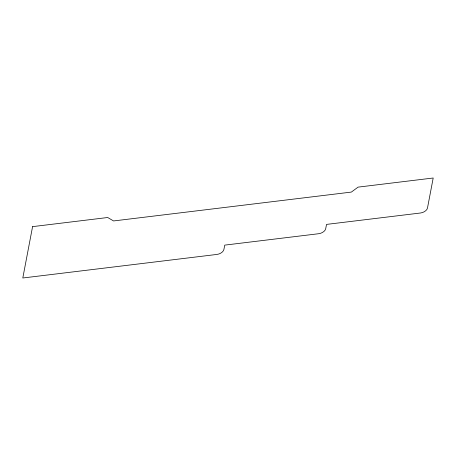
<?xml version="1.0" encoding="UTF-8"?>
<svg xmlns="http://www.w3.org/2000/svg" width="456" height="456" viewBox="0 0 456 456"><rect width="100%" height="100%" fill="white"/><g stroke="black" fill="none" stroke-linecap="round" stroke-linejoin="round"><path stroke-width="0.68" d="M32.581 226.632L22.8 277.995L216.902 254.437A6.481 3.973 -19.1 0 0 223.919 249.432L224.74 245.123L318.687 233.717A6.481 3.973 -19.1 0 0 325.704 228.718L326.524 224.403L420.472 213.003A6.481 3.973 -19.1 0 0 427.489 208.004L433.2 178.005L358.085 187.125L351.342 192.09L113.572 220.949L107.696 217.512L32.581 226.632"/></g></svg>
